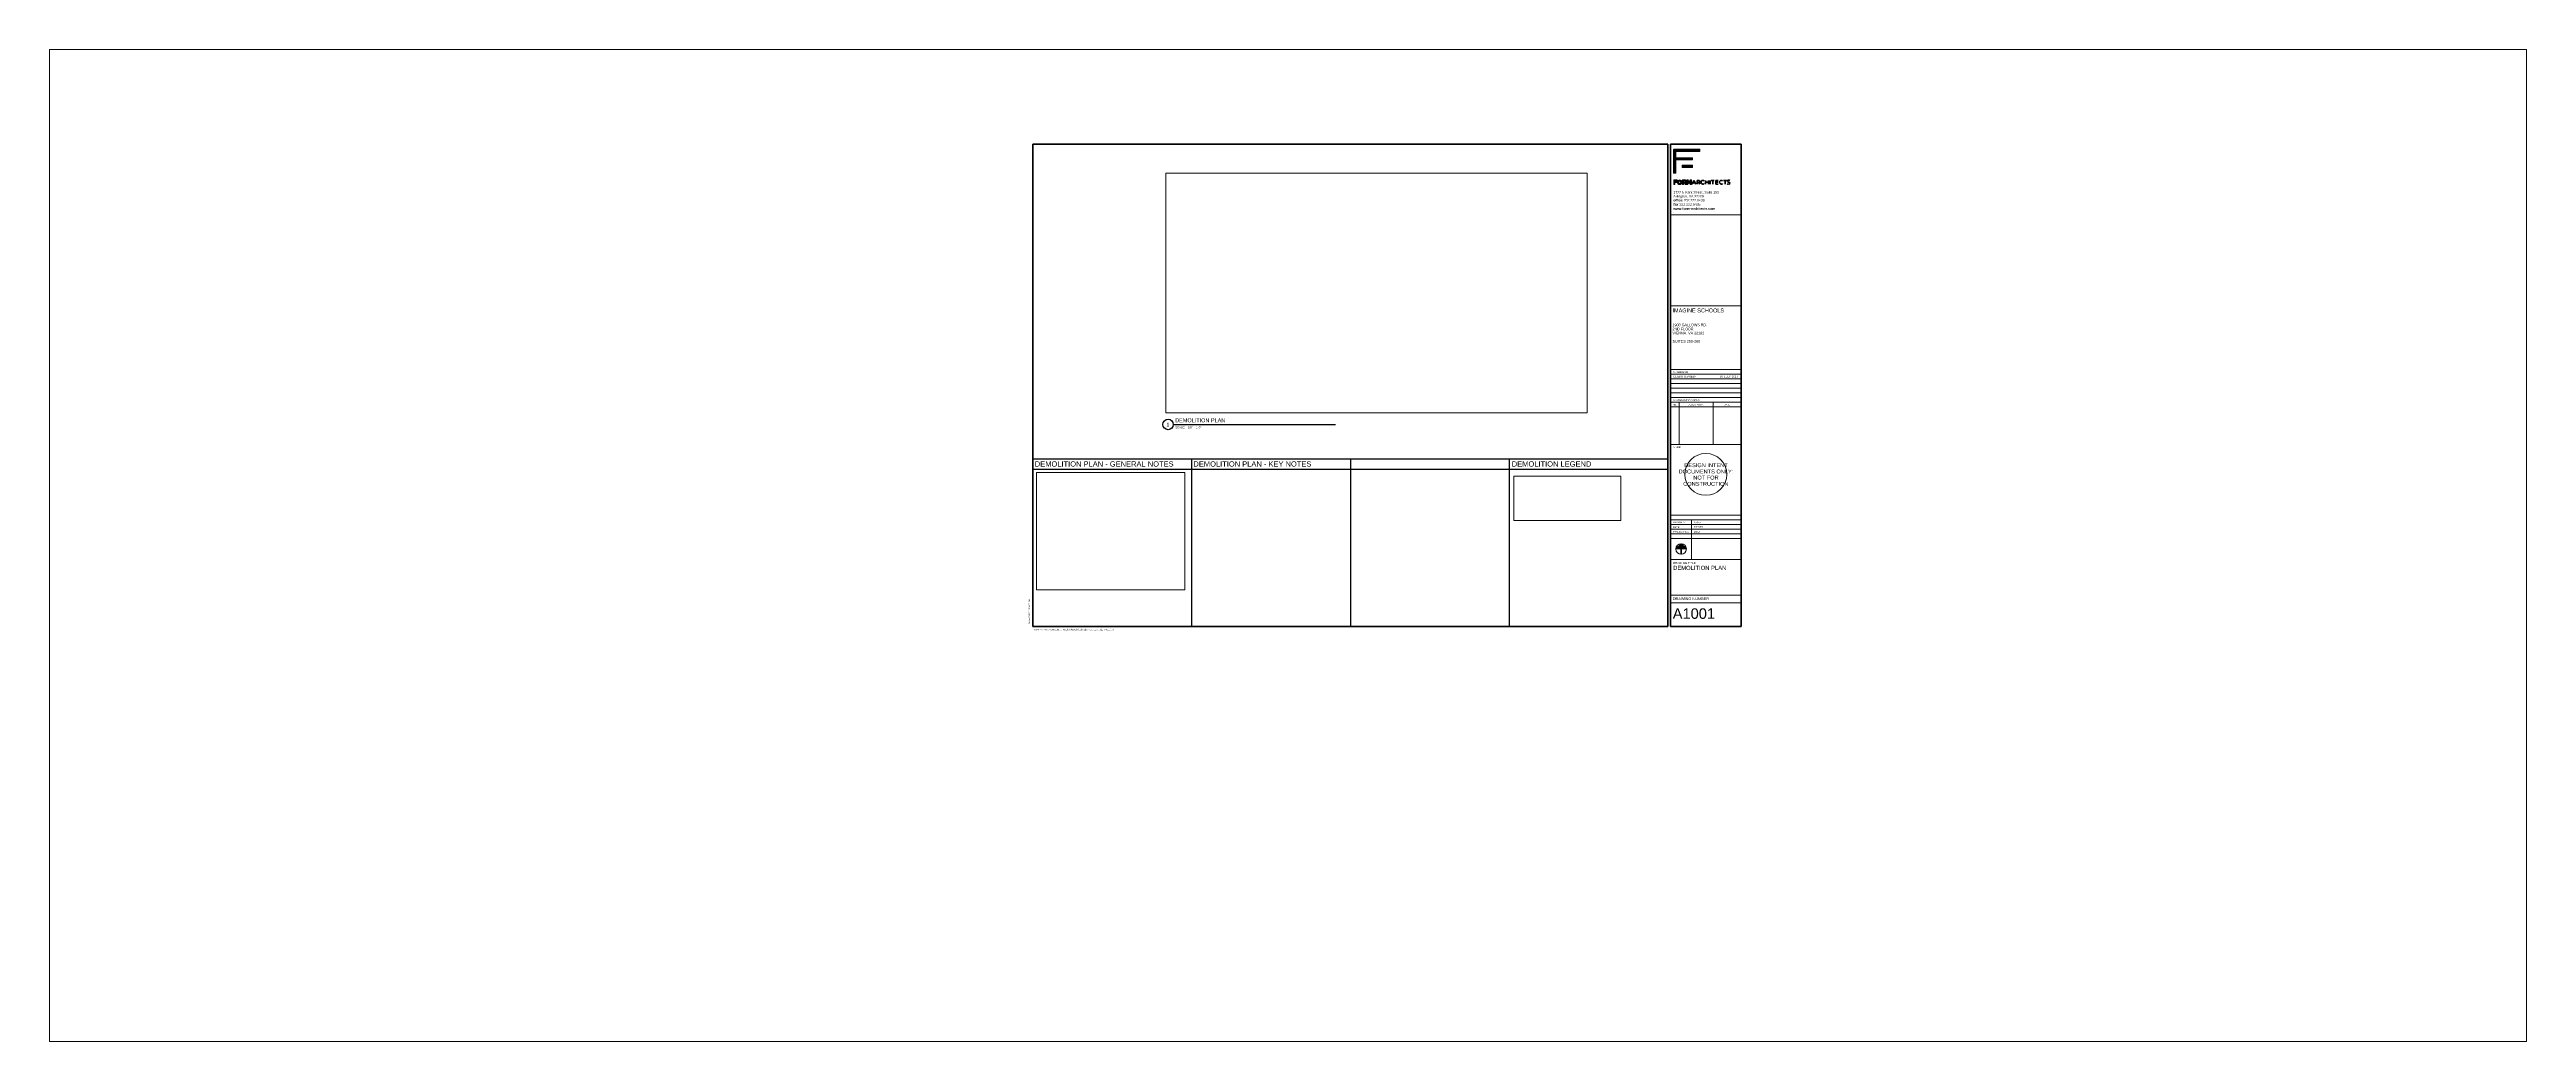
# Paper-space layout 'Layout1' of a CAD drawing. Header units: inches. Extents: x -45 to 73, y -19 to 28.
# The model-space entities are those that its viewports show. They can reach past a viewport. Long polylines and large blocks are cut down to what shows.
import ezdxf

# ---------------------------------------------------------------- set-up
doc = ezdxf.new("R2010")
doc.units = ezdxf.units.IN
doc.header["$MEASUREMENT"] = 0
for name, color, linetype, lineweight in [('A-ANNO-NOTE', 131, 'Continuous', 20), ('A-DETL-THIN', 151, 'Continuous', 9), ('G-ANNO-TTLB', 6, 'Continuous', 9), ('G-ANNO-TTLB-MEDM', 33, 'Continuous', 20), ('G-ANNO-TTLB-THIN', 151, 'Continuous', 9), ('G-ANNO-TTLB-WIDE', 214, 'Continuous', 50)]:
    doc.layers.add(name, color=color, linetype=linetype, lineweight=lineweight)
doc.layers.add('G-ANNO-NPLT', color=191, linetype='Continuous', plot=False)
doc.styles.add('Arial', font='arial.ttf', dxfattribs={"height": 0.09375})
doc.styles.add('Arial_10', font='arial.ttf', dxfattribs={"height": 0.1875})
doc.styles.add('Arial_11', font='arial.ttf', dxfattribs={"height": 0.125})
doc.styles.add('Arial_12', font='arial.ttf', dxfattribs={"width": 1.025, "height": 0.25})
doc.styles.add('Arial_2', font='arial.ttf', dxfattribs={"height": 0.078125})
doc.styles.add('Arial_3', font='arial.ttf', dxfattribs={"width": 1.05, "height": 0.09375})
doc.styles.add('Arial_4', font='arial.ttf', dxfattribs={"width": 1.025, "height": 0.1875})
doc.styles.add('Arial_5', font='arial.ttf', dxfattribs={"width": 1.05, "height": 0.125})
doc.styles.add('Arial_6', font='arial.ttf', dxfattribs={"height": 0.0625})
doc.styles.add('Arial_7', font='arial.ttf', dxfattribs={"height": 0.117188})
doc.styles.add('Arial_8', font='arial.ttf', dxfattribs={"height": 0.5})
doc.styles.add('Arial_9', font='arial.ttf', dxfattribs={"height": 0.199219})
doc.styles.add('Arial_B_1', font='arialbd.ttf', dxfattribs={"height": 0.117188})

# ---------------------------------------------------------------- blocks, each defined once
blk = doc.blocks.new('FORM D 24 x 36 - Typical Sheet-1508529-DEMOLITION PLAN')
at = {"layer": 'A-ANNO-NOTE', "lineweight": 9}
h = blk.add_hatch(color=256, dxfattribs=at)
h.paths.add_polyline_path([(33.23, 22.41), (32.73, 22.41), (32.73, 22.51), (33.23, 22.51)], flags=0)
edge = h.paths.add_edge_path(flags=0)
edge.add_line((33.57, 23.27), (33.57, 23.17))
edge.add_line((33.57, 23.17), (32.43, 23.17))
edge.add_line((32.43, 23.17), (32.43, 22.87))
edge.add_line((32.43, 22.87), (33.23, 22.87))
edge.add_line((33.23, 22.87), (33.23, 22.77))
edge.add_line((33.23, 22.77), (32.43, 22.77))
edge.add_line((32.43, 22.77), (32.43, 22.14))
edge.add_line((32.43, 22.14), (32.32, 22.14))
edge.add_line((32.32, 22.14), (32.32, 23.24))
edge.add_arc((32.34, 23.24), 0.0239, 90, 180, ccw=False)
edge.add_line((32.34, 23.27), (33.57, 23.27))
for points in [[(32.38, 21.68), (32.38, 21.59), (32.33, 21.59), (32.33, 21.81), (32.49, 21.81), (32.49, 21.77), (32.38, 21.77), (32.38, 21.72), (32.48, 21.72), (32.48, 21.68)], [(33.06, 21.72), (33.13, 21.81), (33.17, 21.81), (33.17, 21.59), (33.12, 21.59), (33.12, 21.71), (33.06, 21.64), (33, 21.71), (33, 21.59), (32.96, 21.59), (32.96, 21.81), (33, 21.81)]]:
    blk.add_hatch(color=256, dxfattribs=at).paths.add_polyline_path(points, flags=0)
h = blk.add_hatch(color=256, dxfattribs=at)
edge = h.paths.add_edge_path(flags=0)
edge.add_arc((32.61, 21.7), 0.0705, 180, 360)
edge.add_arc((32.61, 21.7), 0.0705, 0, 180)
edge = h.paths.add_edge_path(flags=0)
edge.add_arc((32.61, 21.7), 0.114, 0, 180)
edge.add_arc((32.61, 21.7), 0.114, 180, 360)
h = blk.add_hatch(color=256, dxfattribs=at)
edge = h.paths.add_edge_path(flags=0)
edge.add_arc((32.85, 21.74), 0.0259, 270, 450)
edge.add_line((32.85, 21.77), (32.8, 21.77))
edge.add_line((32.8, 21.77), (32.8, 21.71))
edge.add_line((32.8, 21.71), (32.85, 21.71))
edge = h.paths.add_edge_path(flags=0)
edge.add_arc((32.85, 21.74), 0.0742, -63.8252, 74.0243, ccw=False)
edge.add_line((32.88, 21.67), (32.95, 21.59))
edge.add_line((32.95, 21.59), (32.89, 21.59))
edge.add_line((32.89, 21.59), (32.83, 21.67))
edge.add_line((32.83, 21.67), (32.8, 21.67))
edge.add_line((32.8, 21.67), (32.8, 21.59))
edge.add_line((32.8, 21.59), (32.75, 21.59))
edge.add_line((32.75, 21.59), (32.75, 21.81))
edge.add_line((32.75, 21.81), (32.87, 21.81))
at = {"layer": 'G-ANNO-TTLB'}
h = blk.add_hatch(color=256, dxfattribs=at)
edge = h.paths.add_edge_path(flags=0)
edge.add_line((32.68, 4.46), (32.93, 4.21))
edge.add_line((32.93, 4.21), (32.7, 4.21))
edge.add_line((32.7, 4.21), (32.7, 3.96))
edge.add_arc((32.68, 4.21), 0.25, 265.5358, 274.4642, ccw=False)
edge.add_line((32.66, 3.96), (32.66, 4.21))
edge.add_line((32.66, 4.21), (32.43, 4.21))
edge.add_line((32.43, 4.21), (32.68, 4.46))
at = {"layer": 'A-ANNO-NOTE'}
for p, q in [((32.43, 4.21), (32.68, 4.46)), ((32.68, 4.46), (32.43, 4.21)), ((32.93, 4.21), (32.43, 4.21)), ((32.43, 4.21), (32.66, 4.21)), ((32.66, 4.21), (32.66, 3.96)), ((32.66, 4.21), (32.66, 3.96)), ((32.93, 4.21), (32.68, 4.46)), ((32.93, 4.21), (32.68, 4.46)), ((32.7, 4.21), (32.7, 3.96)), ((32.7, 3.96), (32.7, 4.21)), ((32.7, 4.21), (32.93, 4.21))]:
    blk.add_line(p, q, dxfattribs=at)
blk.add_circle((32.68, 4.21), 0.25, dxfattribs=at)
blk.add_arc((32.68, 4.21), 0.25, 265.5358, 274.4642, dxfattribs=at)
blk.add_arc((32.68, 4.21), 0.25, 265.5358, 274.4642, dxfattribs=at)
at = {"layer": 'G-ANNO-TTLB'}
for p, q in [((32.32, 23.24), (32.32, 22.14)), ((33.57, 23.27), (32.34, 23.27)), ((32.43, 22.87), (32.43, 23.17)), ((32.43, 23.17), (33.57, 23.17)), ((33.23, 22.87), (32.43, 22.87)), ((32.43, 22.14), (32.43, 22.77)), ((32.43, 22.77), (33.23, 22.77)), ((33.23, 22.51), (32.73, 22.51)), ((32.73, 22.51), (32.73, 22.41)), ((33.23, 22.77), (33.23, 22.87)), ((33.23, 22.41), (33.23, 22.51)), ((33.57, 23.17), (33.57, 23.27)), ((32.32, 22.14), (32.43, 22.14)), ((32.49, 21.81), (32.33, 21.81)), ((32.33, 21.81), (32.33, 21.59)), ((32.33, 21.59), (32.38, 21.59)), ((32.38, 21.72), (32.38, 21.77)), ((32.38, 21.77), (32.49, 21.77)), ((32.48, 21.72), (32.38, 21.72)), ((32.38, 21.68), (32.48, 21.68)), ((32.38, 21.59), (32.38, 21.68)), ((32.48, 21.68), (32.48, 21.72)), ((32.49, 21.77), (32.49, 21.81)), ((32.73, 22.41), (33.23, 22.41)), ((32.87, 21.81), (32.75, 21.81)), ((32.75, 21.81), (32.75, 21.59)), ((32.75, 21.59), (32.8, 21.59)), ((32.8, 21.71), (32.8, 21.77)), ((32.8, 21.77), (32.85, 21.77)), ((32.85, 21.71), (32.8, 21.71)), ((32.8, 21.59), (32.8, 21.67)), ((32.8, 21.67), (32.83, 21.67)), ((32.83, 21.67), (32.89, 21.59)), ((32.95, 21.59), (32.88, 21.67)), ((32.89, 21.59), (32.95, 21.59)), ((33, 21.81), (32.96, 21.81)), ((32.96, 21.81), (32.96, 21.59)), ((32.96, 21.59), (33, 21.59)), ((33.06, 21.72), (33, 21.81)), ((33, 21.59), (33, 21.71)), ((33, 21.71), (33.06, 21.64)), ((33.13, 21.81), (33.06, 21.72)), ((33.06, 21.64), (33.12, 21.71)), ((33.12, 21.71), (33.12, 21.59)), ((33.12, 21.59), (33.17, 21.59)), ((33.17, 21.81), (33.13, 21.81)), ((33.17, 21.59), (33.17, 21.81))]:
    blk.add_line(p, q, dxfattribs=at)
at = {"layer": 'G-ANNO-TTLB', "lineweight": 70}
for p, q in [((33.29, 21.79), (33.2, 21.61)), ((33.35, 21.67), (33.23, 21.67)), ((33.29, 21.79), (33.38, 21.61)), ((33.44, 21.79), (33.52, 21.79)), ((33.44, 21.61), (33.44, 21.79)), ((33.44, 21.69), (33.52, 21.69)), ((33.52, 21.69), (33.58, 21.61)), ((33.85, 21.79), (33.85, 21.61)), ((33.85, 21.7), (33.98, 21.7)), ((33.98, 21.79), (33.98, 21.61)), ((34.06, 21.79), (34.06, 21.61)), ((34.26, 21.79), (34.12, 21.79)), ((34.19, 21.79), (34.19, 21.61)), ((34.33, 21.79), (34.45, 21.79)), ((34.33, 21.79), (34.33, 21.61)), ((34.33, 21.7), (34.44, 21.7)), ((34.33, 21.61), (34.45, 21.61)), ((34.84, 21.79), (34.71, 21.79)), ((34.78, 21.79), (34.78, 21.61))]:
    blk.add_line(p, q, dxfattribs=at)
at = {"layer": 'G-ANNO-TTLB', "lineweight": 30}
for p, q in [((1.74, 8.51), (32.05, 8.51)), ((9.32, 8.51), (9.32, 0.51)), ((16.9, 8.51), (16.9, 0.51)), ((24.47, 8.51), (24.47, 0.51)), ((1.74, 8.01), (32.05, 8.01)), ((24.47, 0.51), (32.05, 0.51))]:
    blk.add_line(p, q, dxfattribs=at)
at = {"layer": 'G-ANNO-TTLB'}
for centre, radius, start, end in [((32.34, 23.24), 0.0239, 90, 180), ((32.61, 21.7), 0.114, 0, 180), ((32.61, 21.7), 0.114, 180, 0), ((32.61, 21.7), 0.0705, 0, 180), ((32.61, 21.7), 0.0705, 180, 0), ((32.85, 21.74), 0.0259, 270, 90), ((32.85, 21.74), 0.0742, 296.1748, 74.0243)]:
    blk.add_arc(centre, radius, start, end, dxfattribs=at)
at = {"layer": 'G-ANNO-TTLB', "lineweight": 70}
for centre, radius, start, end in [((33.52, 21.74), 0.0501, 261.4304, 90), ((33.72, 21.7), 0.0905, 90, 270), ((33.72, 21.7), 0.0905, 51.4628, 90), ((33.72, 21.69), 0.0819, 270, 318), ((34.6, 21.7), 0.0905, 90, 270), ((34.6, 21.7), 0.0905, 51.4628, 90), ((34.6, 21.69), 0.0819, 270, 318), ((34.95, 21.7), 0.0959, 226.4492, 268.7721), ((34.95, 21.7), 0.0959, 55.5053, 88.7721)]:
    blk.add_arc(centre, radius, start, end, dxfattribs=at)
for points in [[(34.95, 21.8), (34.9, 21.81), (34.84, 21.74), (34.94, 21.71)], [(34.95, 21.61), (35.01, 21.61), (35.05, 21.69), (34.94, 21.71)]]:
    blk.add_open_spline(points, degree=3, dxfattribs=at)
at = {"layer": 'G-ANNO-TTLB-MEDM'}
for p, q in [((32.18, 20.14), (35.55, 20.14)), ((32.18, 15.81), (35.55, 15.81)), ((32.18, 12.77), (35.55, 12.77)), ((32.18, 12.55), (35.55, 12.55)), ((32.18, 12.32), (35.55, 12.32)), ((32.18, 12.1), (35.55, 12.1)), ((32.18, 11.88), (35.55, 11.88)), ((32.18, 11.65), (35.55, 11.65)), ((32.18, 11.43), (35.55, 11.43)), ((32.18, 11.21), (35.55, 11.21)), ((32.18, 10.99), (35.55, 10.99)), ((35.55, 9.2), (32.18, 9.2)), ((35.55, 2.01), (32.18, 2.01)), ((35.55, 1.64), (32.18, 1.64))]:
    blk.add_line(p, q, dxfattribs=at)
at = {"layer": 'G-ANNO-TTLB-THIN'}
for p, q in [((32.58, 9.2), (32.58, 11.21)), ((34.21, 9.2), (34.21, 11.21)), ((32.18, 5.83), (35.55, 5.83)), ((32.18, 5.6), (35.55, 5.6)), ((32.18, 5.38), (35.55, 5.38)), ((32.18, 5.16), (35.55, 5.16)), ((32.18, 4.94), (35.55, 4.94)), ((33.18, 5.6), (33.18, 3.71)), ((32.18, 4.71), (35.55, 4.71)), ((32.18, 3.71), (35.55, 3.71))]:
    blk.add_line(p, q, dxfattribs=at)
blk.add_circle((33.86, 7.77), 1, dxfattribs=at)
at = {"layer": 'G-ANNO-TTLB-WIDE'}
for p, q in [((32.05, 23.51), (1.74, 23.51)), ((1.74, 23.51), (1.74, 0.51)), ((32.05, 0.51), (32.05, 23.51)), ((32.18, 23.51), (32.18, 0.51)), ((32.18, 23.51), (35.55, 23.51)), ((35.55, 23.51), (35.55, 0.51)), ((1.74, 0.51), (32.05, 0.51)), ((32.18, 0.51), (35.55, 0.51))]:
    blk.add_line(p, q, dxfattribs=at)
blk.add_circle((32.61, 21.7), 0.0705, dxfattribs=at)
at = {"layer": 'G-ANNO-TTLB', "attachment_point": 1}
for s, insert, char_height, width, style in [('1777 N Kent Street, Suite 150', (32.31, 21.28), 0.1172, 2.7081, 'Arial_7'), ('Arlington, VA 22209', (32.31, 21.09), 0.1172, 1.8117, 'Arial_7'), ('www.form-architects.com', (32.31, 20.5), 0.1172, 2.4871, 'Arial_B_1'), ('office', (32.31, 20.9), 0.117, 0.5397, 'Arial_B_1'), ('fax ', (32.31, 20.7), 0.117, 0.3503, 'Arial_B_1'), ('202.222.0435', (32.6, 20.7), 0.1172, 1.2499, 'Arial_7'), (' 202.222.0430', (32.76, 20.9), 0.1172, 1.3067, 'Arial_7'), ('SUBMISSION:', (32.3, 12.68), 0.0781, 0.8901, 'Arial_2'), ('NO.', (32.28, 11.13), 0.0781, 0.2399, 'Arial_2'), ('ADDENDUM/REVISIONS:', (32.3, 11.34), 0.0781, 1.6002, 'Arial_2'), ('DESCRIPTION', (33.01, 11.13), 0.0781, 0.9279, 'Arial_2'), ('DATE', (34.73, 11.13), 0.0781, 0.363, 'Arial_2'), ('STAMP:', (32.3, 9.11), 0.0781, 0.505, 'Arial_2'), ('DESIGN INTENT', (32.83, 8.3), 0.1875, 2.5234, 'Arial_4'), ('DOCUMENTS ONLY:', (32.56, 8), 0.1875, 3.1705, 'Arial_4'), ('CONSTRUCTION', (32.78, 7.41), 0.1875, 2.6367, 'Arial_4'), ('NOT FOR', (33.26, 7.71), 0.188, 1.4752, 'Arial_4'), ('DRAWN BY:', (32.3, 5.52), 0.0781, 0.7733, 'Arial_2'), ('DATE:', (32.3, 5.29), 0.0781, 0.4008, 'Arial_2'), ('PROJECT NO.:', (32.3, 5.07), 0.0781, 0.95, 'Arial_2'), ('DRAWING TITLE', (32.3, 3.59), 0.0937, 1.3223, 'Arial_3'), ('DRAWING NUMBER', (32.28, 1.9), 0.125, 2.1011, 'Arial_5'), ('Location:', (1.83, 0.39), 0.0625, 0.4324, 'Arial_6')]:
    blk.add_mtext(s, dxfattribs=dict(at, insert=insert, char_height=char_height, width=width, style=style))
at = {"layer": 'G-ANNO-TTLB', "insert": (1.55, 0.64), "char_height": 0.0625, "width": 0.363, "attachment_point": 1, "rotation": 90, "style": 'Arial_6'}
blk.add_mtext('Plotted:', dxfattribs=at)
blk = doc.blocks.new('Viewport - Default-43798-DEMOLITION PLAN')
at = {"layer": 'G-ANNO-TTLB', "lineweight": 30}
blk.add_circle((-0.25, 0), 0.25, dxfattribs=at)
at = {"layer": 'G-ANNO-TTLB', "insert": (0.1, -0.09), "char_height": 0.0937, "width": 0.5713, "attachment_point": 1, "style": 'Arial'}
blk.add_mtext('SCALE:', dxfattribs=at)

msp = doc.modelspace()

# ---------------------------------------------------------------- hatches: boundary and pattern name
at = {"layer": 'A-ANNO-NOTE', "lineweight": 9}
h = msp.add_hatch(color=256, dxfattribs=at)
h.paths.add_polyline_path([(33.23, 22.41), (32.73, 22.41), (32.73, 22.51), (33.23, 22.51)], flags=0)
edge = h.paths.add_edge_path(flags=0)
edge.add_line((33.57, 23.27), (33.57, 23.17))
edge.add_line((33.57, 23.17), (32.43, 23.17))
edge.add_line((32.43, 23.17), (32.43, 22.87))
edge.add_line((32.43, 22.87), (33.23, 22.87))
edge.add_line((33.23, 22.87), (33.23, 22.77))
edge.add_line((33.23, 22.77), (32.43, 22.77))
edge.add_line((32.43, 22.77), (32.43, 22.14))
edge.add_line((32.43, 22.14), (32.32, 22.14))
edge.add_line((32.32, 22.14), (32.32, 23.24))
edge.add_arc((32.34, 23.24), 0.0239, 90, 180, ccw=False)
edge.add_line((32.34, 23.27), (33.57, 23.27))
for points in [[(32.38, 21.68), (32.38, 21.59), (32.33, 21.59), (32.33, 21.81), (32.49, 21.81), (32.49, 21.77), (32.38, 21.77), (32.38, 21.72), (32.48, 21.72), (32.48, 21.68)], [(33.06, 21.72), (33.13, 21.81), (33.17, 21.81), (33.17, 21.59), (33.12, 21.59), (33.12, 21.71), (33.06, 21.64), (33, 21.71), (33, 21.59), (32.96, 21.59), (32.96, 21.81), (33, 21.81)]]:
    msp.add_hatch(color=256, dxfattribs=at).paths.add_polyline_path(points, flags=0)
h = msp.add_hatch(color=256, dxfattribs=at)
edge = h.paths.add_edge_path(flags=0)
edge.add_arc((32.61, 21.7), 0.0705, 180, 360)
edge.add_arc((32.61, 21.7), 0.0705, 0, 180)
edge = h.paths.add_edge_path(flags=0)
edge.add_arc((32.61, 21.7), 0.114, 0, 180)
edge.add_arc((32.61, 21.7), 0.114, 180, 360)
h = msp.add_hatch(color=256, dxfattribs=at)
edge = h.paths.add_edge_path(flags=0)
edge.add_arc((32.85, 21.74), 0.0259, 270, 450)
edge.add_line((32.85, 21.77), (32.8, 21.77))
edge.add_line((32.8, 21.77), (32.8, 21.71))
edge.add_line((32.8, 21.71), (32.85, 21.71))
edge = h.paths.add_edge_path(flags=0)
edge.add_arc((32.85, 21.74), 0.0742, -63.8252, 74.0243, ccw=False)
edge.add_line((32.88, 21.67), (32.95, 21.59))
edge.add_line((32.95, 21.59), (32.89, 21.59))
edge.add_line((32.89, 21.59), (32.83, 21.67))
edge.add_line((32.83, 21.67), (32.8, 21.67))
edge.add_line((32.8, 21.67), (32.8, 21.59))
edge.add_line((32.8, 21.59), (32.75, 21.59))
edge.add_line((32.75, 21.59), (32.75, 21.81))
edge.add_line((32.75, 21.81), (32.87, 21.81))
at = {"layer": 'G-ANNO-TTLB'}
h = msp.add_hatch(color=256, dxfattribs=at)
edge = h.paths.add_edge_path(flags=0)
edge.add_line((32.68, 4.46), (32.93, 4.21))
edge.add_line((32.93, 4.21), (32.7, 4.21))
edge.add_line((32.7, 4.21), (32.7, 3.96))
edge.add_arc((32.68, 4.21), 0.25, 265.5358, 274.4642, ccw=False)
edge.add_line((32.66, 3.96), (32.66, 4.21))
edge.add_line((32.66, 4.21), (32.43, 4.21))
edge.add_line((32.43, 4.21), (32.68, 4.46))

# ---------------------------------------------------------------- linework, layer by layer
at = {"layer": 'A-ANNO-NOTE'}
for p, q in [((32.43, 4.21), (32.68, 4.46)), ((32.68, 4.46), (32.43, 4.21)), ((32.93, 4.21), (32.43, 4.21)), ((32.43, 4.21), (32.66, 4.21)), ((32.66, 4.21), (32.66, 3.96)), ((32.66, 4.21), (32.66, 3.96)), ((32.93, 4.21), (32.68, 4.46)), ((32.93, 4.21), (32.68, 4.46)), ((32.7, 4.21), (32.7, 3.96)), ((32.7, 3.96), (32.7, 4.21)), ((32.7, 4.21), (32.93, 4.21))]:
    msp.add_line(p, q, dxfattribs=at)
msp.add_circle((32.68, 4.21), 0.25, dxfattribs=at)
msp.add_arc((32.68, 4.21), 0.25, 265.5358, 274.4642, dxfattribs=at)
msp.add_arc((32.68, 4.21), 0.25, 265.5358, 274.4642, dxfattribs=at)
at = {"layer": 'A-DETL-THIN'}
msp.add_line((35.55, 10.99), (32.18, 10.99), dxfattribs=at)
at = {"layer": 'G-ANNO-TTLB'}
for p, q in [((32.32, 23.24), (32.32, 22.14)), ((33.57, 23.27), (32.34, 23.27)), ((32.43, 22.87), (32.43, 23.17)), ((32.43, 23.17), (33.57, 23.17)), ((33.23, 22.87), (32.43, 22.87)), ((32.43, 22.14), (32.43, 22.77)), ((32.43, 22.77), (33.23, 22.77)), ((33.23, 22.51), (32.73, 22.51)), ((32.73, 22.51), (32.73, 22.41)), ((33.23, 22.77), (33.23, 22.87)), ((33.23, 22.41), (33.23, 22.51)), ((33.57, 23.17), (33.57, 23.27)), ((32.32, 22.14), (32.43, 22.14)), ((32.49, 21.81), (32.33, 21.81)), ((32.33, 21.81), (32.33, 21.59)), ((32.33, 21.59), (32.38, 21.59)), ((32.38, 21.72), (32.38, 21.77)), ((32.38, 21.77), (32.49, 21.77)), ((32.48, 21.72), (32.38, 21.72)), ((32.38, 21.68), (32.48, 21.68)), ((32.38, 21.59), (32.38, 21.68)), ((32.48, 21.68), (32.48, 21.72)), ((32.49, 21.77), (32.49, 21.81)), ((32.73, 22.41), (33.23, 22.41)), ((32.87, 21.81), (32.75, 21.81)), ((32.75, 21.81), (32.75, 21.59)), ((32.75, 21.59), (32.8, 21.59)), ((32.8, 21.71), (32.8, 21.77)), ((32.8, 21.77), (32.85, 21.77)), ((32.85, 21.71), (32.8, 21.71)), ((32.8, 21.59), (32.8, 21.67)), ((32.8, 21.67), (32.83, 21.67)), ((32.83, 21.67), (32.89, 21.59)), ((32.95, 21.59), (32.88, 21.67)), ((32.89, 21.59), (32.95, 21.59)), ((33, 21.81), (32.96, 21.81)), ((32.96, 21.81), (32.96, 21.59)), ((32.96, 21.59), (33, 21.59)), ((33.06, 21.72), (33, 21.81)), ((33, 21.59), (33, 21.71)), ((33, 21.71), (33.06, 21.64)), ((33.13, 21.81), (33.06, 21.72)), ((33.06, 21.64), (33.12, 21.71)), ((33.12, 21.71), (33.12, 21.59)), ((33.12, 21.59), (33.17, 21.59)), ((33.17, 21.81), (33.13, 21.81)), ((33.17, 21.59), (33.17, 21.81))]:
    msp.add_line(p, q, dxfattribs=at)
at = {"layer": 'G-ANNO-TTLB', "lineweight": 70}
for p, q in [((33.29, 21.79), (33.2, 21.61)), ((33.35, 21.67), (33.23, 21.67)), ((33.29, 21.79), (33.38, 21.61)), ((33.44, 21.79), (33.52, 21.79)), ((33.44, 21.61), (33.44, 21.79)), ((33.44, 21.69), (33.52, 21.69)), ((33.52, 21.69), (33.58, 21.61)), ((33.85, 21.79), (33.85, 21.61)), ((33.85, 21.7), (33.98, 21.7)), ((33.98, 21.79), (33.98, 21.61)), ((34.06, 21.79), (34.06, 21.61)), ((34.26, 21.79), (34.12, 21.79)), ((34.19, 21.79), (34.19, 21.61)), ((34.33, 21.79), (34.45, 21.79)), ((34.33, 21.79), (34.33, 21.61)), ((34.33, 21.7), (34.44, 21.7)), ((34.33, 21.61), (34.45, 21.61)), ((34.84, 21.79), (34.71, 21.79)), ((34.78, 21.79), (34.78, 21.61))]:
    msp.add_line(p, q, dxfattribs=at)
at = {"layer": 'G-ANNO-TTLB', "lineweight": 30}
msp.add_line((24.47, 0.51), (32.05, 0.51), dxfattribs=at)
at = {"layer": 'G-ANNO-TTLB'}
for centre, radius, start, end in [((32.34, 23.24), 0.0239, 90, 180), ((32.61, 21.7), 0.114, 0, 180), ((32.61, 21.7), 0.114, 180, 0), ((32.61, 21.7), 0.0705, 0, 180), ((32.61, 21.7), 0.0705, 180, 0), ((32.85, 21.74), 0.0259, 270, 90), ((32.85, 21.74), 0.0742, 296.1748, 74.0243)]:
    msp.add_arc(centre, radius, start, end, dxfattribs=at)
at = {"layer": 'G-ANNO-TTLB', "lineweight": 70}
for centre, radius, start, end in [((33.52, 21.74), 0.0501, 261.4304, 90), ((33.72, 21.7), 0.0905, 90, 270), ((33.72, 21.7), 0.0905, 51.4628, 90), ((33.72, 21.69), 0.0819, 270, 318), ((34.6, 21.7), 0.0905, 90, 270), ((34.6, 21.7), 0.0905, 51.4628, 90), ((34.6, 21.69), 0.0819, 270, 318), ((34.95, 21.7), 0.0959, 226.4492, 268.7721), ((34.95, 21.7), 0.0959, 55.5053, 88.7721)]:
    msp.add_arc(centre, radius, start, end, dxfattribs=at)
for points in [[(34.95, 21.8), (34.9, 21.81), (34.84, 21.74), (34.94, 21.71)], [(34.95, 21.61), (35.01, 21.61), (35.05, 21.69), (34.94, 21.71)]]:
    msp.add_open_spline(points, degree=3, dxfattribs=at)
at = {"layer": 'G-ANNO-TTLB-MEDM'}
for p, q in [((32.18, 20.14), (35.55, 20.14)), ((32.18, 15.81), (35.55, 15.81)), ((32.18, 12.77), (35.55, 12.77)), ((32.18, 12.55), (35.55, 12.55)), ((32.18, 12.32), (35.55, 12.32)), ((32.18, 12.1), (35.55, 12.1)), ((32.18, 11.88), (35.55, 11.88)), ((32.18, 11.65), (35.55, 11.65)), ((32.18, 11.43), (35.55, 11.43)), ((32.18, 11.21), (35.55, 11.21)), ((32.18, 10.99), (35.55, 10.99)), ((35.55, 9.2), (32.18, 9.2)), ((35.55, 2.01), (32.18, 2.01)), ((35.55, 1.64), (32.18, 1.64))]:
    msp.add_line(p, q, dxfattribs=at)
at = {"layer": 'G-ANNO-TTLB-THIN'}
for p, q in [((32.58, 9.2), (32.58, 11.21)), ((34.21, 9.2), (34.21, 11.21)), ((32.18, 5.83), (35.55, 5.83)), ((32.18, 5.6), (35.55, 5.6)), ((32.18, 5.38), (35.55, 5.38)), ((32.18, 5.16), (35.55, 5.16)), ((32.18, 4.94), (35.55, 4.94)), ((33.18, 5.6), (33.18, 3.71)), ((32.18, 4.71), (35.55, 4.71)), ((32.18, 3.71), (35.55, 3.71))]:
    msp.add_line(p, q, dxfattribs=at)
msp.add_circle((33.86, 7.77), 1, dxfattribs=at)
at = {"layer": 'G-ANNO-TTLB-WIDE'}
for p, q in [((32.05, 23.51), (1.74, 23.51)), ((1.74, 23.51), (1.74, 0.51)), ((32.05, 0.51), (32.05, 23.51)), ((32.18, 23.51), (32.18, 0.51)), ((32.18, 23.51), (35.55, 23.51)), ((35.55, 23.51), (35.55, 0.51)), ((1.74, 0.51), (32.05, 0.51)), ((32.18, 0.51), (35.55, 0.51))]:
    msp.add_line(p, q, dxfattribs=at)
msp.add_circle((32.61, 21.7), 0.0705, dxfattribs=at)

# ---------------------------------------------------------------- texts
at = {"layer": 'G-ANNO-TTLB', "attachment_point": 1}
for s, insert, char_height, width, style in [('1777 N Kent Street, Suite 150', (32.31, 21.28), 0.1172, 2.7081, 'Arial_7'), ('Arlington, VA 22209', (32.31, 21.09), 0.1172, 1.8117, 'Arial_7'), ('www.form-architects.com', (32.31, 20.5), 0.1172, 2.4871, 'Arial_B_1'), ('office', (32.31, 20.9), 0.117, 0.5397, 'Arial_B_1'), ('fax ', (32.31, 20.7), 0.117, 0.3503, 'Arial_B_1'), ('202.222.0435', (32.6, 20.7), 0.1172, 1.2499, 'Arial_7'), (' 202.222.0430', (32.76, 20.9), 0.1172, 1.3067, 'Arial_7'), ('SUBMISSION:', (32.3, 12.68), 0.0781, 0.8901, 'Arial_2'), ('NO.', (32.28, 11.13), 0.0781, 0.2399, 'Arial_2'), ('ADDENDUM/REVISIONS:', (32.3, 11.34), 0.0781, 1.6002, 'Arial_2'), ('DESCRIPTION', (33.01, 11.13), 0.0781, 0.9279, 'Arial_2'), ('DATE', (34.73, 11.13), 0.0781, 0.363, 'Arial_2'), ('STAMP:', (32.3, 9.11), 0.0781, 0.505, 'Arial_2'), ('DESIGN INTENT', (32.83, 8.3), 0.1875, 2.5234, 'Arial_4'), ('DOCUMENTS ONLY:', (32.56, 8), 0.1875, 3.1705, 'Arial_4'), ('CONSTRUCTION', (32.78, 7.41), 0.1875, 2.6367, 'Arial_4'), ('NOT FOR', (33.26, 7.71), 0.188, 1.4752, 'Arial_4'), ('DRAWN BY:', (32.3, 5.52), 0.0781, 0.7733, 'Arial_2'), ('DATE:', (32.3, 5.29), 0.0781, 0.4008, 'Arial_2'), ('PROJECT NO.:', (32.3, 5.07), 0.0781, 0.95, 'Arial_2'), ('DRAWING TITLE', (32.3, 3.59), 0.0937, 1.3223, 'Arial_3'), ('DRAWING NUMBER', (32.28, 1.9), 0.125, 2.1011, 'Arial_5'), ('Location:', (1.83, 0.39), 0.0625, 0.4324, 'Arial_6')]:
    msp.add_mtext(s, dxfattribs=dict(at, insert=insert, char_height=char_height, width=width, style=style))
at = {"layer": 'G-ANNO-TTLB', "line_spacing_factor": 0.941778}
for s, insert, char_height, width, attachment_point, style in [('CLIENT REVIEW', (32.3, 12.48), 0.0937, 1.266, 1, 'Arial_3'), ('07 JULY 2017', (35.4, 12.48), 0.0937, 1.0319, 3, 'Arial_3'), ('Author', (33.29, 5.52), 0.0781, 0.3845, 1, 'Arial_2'), ('10/23/15', (33.29, 5.3), 0.0781, 0.5089, 1, 'Arial_2'), ('16055', (33.29, 5.07), 0.0781, 0.3635, 1, 'Arial_2'), ('DEMOLITION PLAN', (32.3, 3.41), 0.1992, 3.0268, 1, 'Arial_9'), ('A1001', (32.28, 1.38), 0.5, 2.4173, 1, 'Arial_8'), ('C:\\\\Users\\\\Ryoussef\\\\Documents\\\\Revit Local Files\\\\Imagine Schools_Central_RYoussef.rvt', (2.19, 0.4), 0.0625, 4.0654, 1, 'Arial_6')]:
    msp.add_mtext(s, dxfattribs=dict(at, insert=insert, char_height=char_height, width=width, attachment_point=attachment_point, style=style))
at = {"layer": 'G-ANNO-TTLB', "insert": (1.55, 0.94), "char_height": 0.0625, "width": 1.0284, "attachment_point": 1, "rotation": 90, "line_spacing_factor": 0.941778, "style": 'Arial_6'}
msp.add_mtext('9/13/2017 8:30:30 PM', dxfattribs=at)
at = {"layer": 'G-ANNO-TTLB', "insert": (1.55, 0.64), "char_height": 0.0625, "width": 0.363, "attachment_point": 1, "rotation": 90, "style": 'Arial_6'}
msp.add_mtext('Plotted:', dxfattribs=at)

# ---------------------------------------------------------------- next in the draw order: texts
at = {"layer": 'G-ANNO-TTLB', "insert": (32.27, 15.68), "char_height": 0.1875, "width": 2.936, "attachment_point": 1, "line_spacing_factor": 0.941778, "style": 'Arial_10', "bg_fill": 3, "box_fill_scale": 1.25, "bg_fill_color": 256, "bg_fill_true_color": 13158600, "bg_fill_transparency": 0}
msp.add_mtext('IMAGINE SCHOOLS', dxfattribs=at)

# ---------------------------------------------------------------- next in the draw order: texts
at = {"layer": 'G-ANNO-TTLB', "insert": (32.27, 14.96), "char_height": 0.125, "width": 1.971, "attachment_point": 1, "line_spacing_factor": 0.941778, "style": 'Arial_11', "bg_fill": 3, "box_fill_scale": 1.25, "bg_fill_color": 256, "bg_fill_true_color": 13158600, "bg_fill_transparency": 0}
msp.add_mtext('1900 GALLOWS RD.\\P2ND FLOOR\\PVIENNA, VA 22182\\P\\PSUITES 250-260', dxfattribs=at)

psp = doc.layouts.get("Layout1")

# ---------------------------------------------------------------- linework, layer by layer
at = {"layer": 'A-DETL-THIN'}
psp.add_line((35.55, 10.99), (32.18, 10.99), dxfattribs=at)
at = {"layer": 'G-ANNO-NPLT', "lineweight": 30}
psp.add_line((8.45, 10.15), (16.19, 10.15), dxfattribs=at)
at = {"layer": 'G-ANNO-NPLT', "lineweight": 9}
for p, q in [((1.74, 8.01), (8.99, 8.01)), ((9.32, 8.01), (14.81, 8.01)), ((24.5, 8.01), (29.41, 8.01))]:
    psp.add_line(p, q, dxfattribs=at)

# ---------------------------------------------------------------- block references
at = {"layer": 'G-ANNO-TTLB'}
for name, p in [('FORM D 24 x 36 - Typical Sheet-1508529-DEMOLITION PLAN', (0, 0)), ('Viewport - Default-43798-DEMOLITION PLAN', (8.45, 10.15))]:
    psp.add_blockref(name, p, dxfattribs=at)

# ---------------------------------------------------------------- texts
at = {"layer": 'G-ANNO-TTLB', "line_spacing_factor": 0.941778}
for s, insert, char_height, width, attachment_point, style in [('CLIENT REVIEW', (32.3, 12.48), 0.0937, 1.266, 1, 'Arial_3'), ('07 JULY 2017', (35.4, 12.48), 0.0937, 1.0319, 3, 'Arial_3'), ('1', (8.19, 10.23), 0.188, 0.1745, 2, 'Arial_10'), ('DEMOLITION PLAN', (8.54, 10.44), 0.1875, 2.8488, 1, 'Arial_10'), (' 1/8" = 1\'-0"', (9.11, 10.06), 0.0937, 0.8057, 1, 'Arial'), ('DEMOLITION PLAN - GENERAL NOTES', (1.84, 8.39), 0.25, 7.78, 1, 'Arial_12'), ('DEMOLITION PLAN - KEY NOTES', (9.41, 8.39), 0.25, 6.6139, 1, 'Arial_12'), ('DEMOLITION LEGEND', (24.6, 8.39), 0.25, 4.4593, 1, 'Arial_12'), ('Author', (33.29, 5.52), 0.0781, 0.3845, 1, 'Arial_2'), ('10/23/15', (33.29, 5.3), 0.0781, 0.5089, 1, 'Arial_2'), ('16055', (33.29, 5.07), 0.0781, 0.3635, 1, 'Arial_2'), ('DEMOLITION PLAN', (32.3, 3.41), 0.1992, 3.0268, 1, 'Arial_9'), ('A1001', (32.28, 1.38), 0.5, 2.4173, 1, 'Arial_8'), ('C:\\\\Users\\\\Ryoussef\\\\Documents\\\\Revit Local Files\\\\Imagine Schools_Central_RYoussef.rvt', (2.19, 0.4), 0.0625, 4.0654, 1, 'Arial_6')]:
    psp.add_mtext(s, dxfattribs=dict(at, insert=insert, char_height=char_height, width=width, attachment_point=attachment_point, style=style))
at = {"layer": 'G-ANNO-TTLB', "insert": (1.55, 0.94), "char_height": 0.0625, "width": 1.0284, "attachment_point": 1, "rotation": 90, "line_spacing_factor": 0.941778, "style": 'Arial_6'}
psp.add_mtext('9/13/2017 8:30:30 PM', dxfattribs=at)

# ---------------------------------------------------------------- viewports
at = {"layer": '0'}
psp.add_viewport(center=(13.92, 4.38), size=(118.19, 47.301), view_center_point=(13.92, 4.38), view_height=47.301, dxfattribs=at)
at = {"layer": 'G-ANNO-NPLT'}
for center, size, view_center_point, view_height, status in [((18.15, 16.42), (20.1, 11.4367), (1207.93, -53.88), 1097.9254, 4), ((5.46, 5.06), (7.09, 5.5974), (46.38, 88.83), 5.5974, 3), ((27.25, 6.63), (5.1, 2.1164), (2466.8, -8.82), 203.1756, 5)]:
    psp.add_viewport(center=center, size=size, view_center_point=view_center_point, view_height=view_height, status=status, dxfattribs=at)

# ---------------------------------------------------------------- next in the draw order: texts
at = {"layer": 'G-ANNO-TTLB', "insert": (32.27, 15.68), "char_height": 0.1875, "width": 2.936, "attachment_point": 1, "line_spacing_factor": 0.941778, "style": 'Arial_10', "bg_fill": 3, "box_fill_scale": 1.25, "bg_fill_color": 256, "bg_fill_true_color": 13158600, "bg_fill_transparency": 0}
psp.add_mtext('IMAGINE SCHOOLS', dxfattribs=at)

# ---------------------------------------------------------------- next in the draw order: texts
at = {"layer": 'G-ANNO-TTLB', "insert": (32.27, 14.96), "char_height": 0.125, "width": 1.971, "attachment_point": 1, "line_spacing_factor": 0.941778, "style": 'Arial_11', "bg_fill": 3, "box_fill_scale": 1.25, "bg_fill_color": 256, "bg_fill_true_color": 13158600, "bg_fill_transparency": 0}
psp.add_mtext('1900 GALLOWS RD.\\P2ND FLOOR\\PVIENNA, VA 22182\\P\\PSUITES 250-260', dxfattribs=at)

doc.saveas('drawing.dxf')
